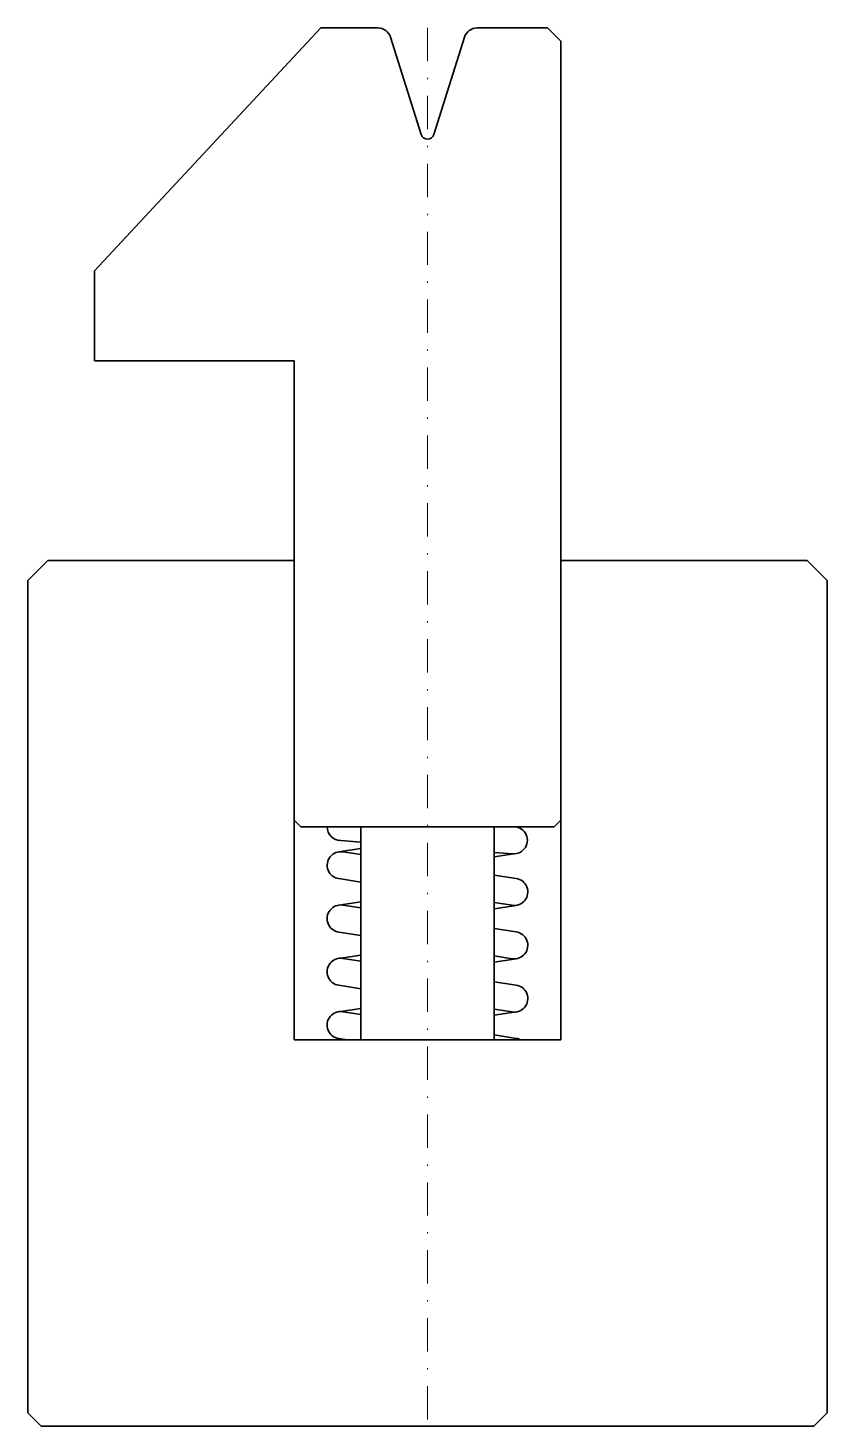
# Model space of a CAD drawing. Header units: millimetres. Extents: x -30 to 30, y -105 to 0.
import ezdxf

# ---------------------------------------------------------------- set-up
doc = ezdxf.new("R2010")
doc.units = ezdxf.units.MM
doc.header["$LTSCALE"] = 5
doc.linetypes.add('AUSGEZOGEN', pattern=[0])
doc.linetypes.add('DASHDOT', pattern=[1, 0.5, -0.25, 0, -0.25])
doc.layers.add('2', color=7, linetype='Continuous')

msp = doc.modelspace()

# ---------------------------------------------------------------- linework, layer by layer
at = {"layer": '2', "color": 7, "linetype": 'AUSGEZOGEN', "lineweight": 35}
for p, q in [((-25, -18.23), (-8, 0)), ((-8, 0), (-3.73, 0)), ((3.73, 0), (9, 0)), ((9, 0), (10, -1)), ((-2.78, -0.7), (-0.48, -8)), ((0.48, -8), (2.78, -0.7)), ((10, -1), (10, -76)), ((-25, -25), (-25, -18.23)), ((-10, -25), (-25, -25)), ((-10, -25), (-10, -76)), ((-30, -41.5), (-28.5, -40)), ((-28.5, -40), (-10, -40)), ((10, -40), (28.5, -40)), ((28.5, -40), (30, -41.5)), ((-30, -104), (-30, -41.5)), ((30, -41.5), (30, -104)), ((-9.5, -60), (-10, -59.5)), ((10, -59.5), (9.5, -60)), ((9.5, -60), (-9.5, -60)), ((-5, -60), (-5, -76)), ((5, -60), (5, -76)), ((-6.52, -61.02), (-5, -61.14)), ((5, -61.92), (6.4, -62.03)), ((10, -76), (-10, -76)), ((-30, -104), (-29, -105)), ((29, -105), (-29, -105)), ((30, -104), (29, -105))]:
    msp.add_line(p, q, dxfattribs=at)
at = {"layer": '2', "color": 7, "linetype": 'DASHDOT', "lineweight": 18}
msp.add_line((0, 0), (0, -105), dxfattribs=at)
at = {"layer": '2', "color": 7, "linetype": 'AUSGEZOGEN', "lineweight": 35}
for points in [[(-5, -62.08), (-6.35, -61.88, 1.010388), (-6.66, -63.89), (-5, -64.15)], [(5, -65.69), (6.35, -65.89, 1.010388), (6.66, -63.88), (5, -63.62)], [(-5, -66.09), (-6.35, -65.88, 1.010388), (-6.66, -67.9), (-5, -68.16)], [(5, -69.69), (6.35, -69.9, 1.010388), (6.66, -67.89), (5, -67.63)], [(-5, -70.09), (-6.35, -69.88, 1.010388), (-6.66, -71.9), (-5, -72.16)], [(5, -73.69), (6.35, -73.9, 1.010388), (6.66, -71.89), (5, -71.63)], [(-5, -74.09), (-6.35, -73.88, 1.010388), (-6.66, -75.9), (-6.02, -76)], [(7.01, -76, 0.089542), (6.66, -75.89), (5, -75.63)]]:
    msp.add_lwpolyline(points, format="xyb", dxfattribs=at)
for points in [[(-6.66, -61.88), (-6.66, -61.88), (-5, -61.63)], [(6.48, -62.03), (5, -62.24)], [(-6.66, -65.88), (-6.66, -65.88), (-5, -65.63)], [(6.66, -65.9), (5, -66.15)], [(-6.66, -69.88), (-6.66, -69.88), (-5, -69.63)], [(6.66, -69.9), (5, -70.15)], [(-6.66, -73.88), (-6.66, -73.88), (-5, -73.63)], [(6.66, -73.9), (5, -74.15)]]:
    msp.add_lwpolyline(points, dxfattribs=at)
for centre, radius, start, end in [((-3.73, -1), 1, 17.5, 90), ((3.73, -1), 1, 90, 162.5), ((0, -7.85), 0.5, 197.5, 342.5), ((-6.52, -60), 1.02, 180, 270), ((6.48, -61.01), 1.02, 265.2364, 94.7719)]:
    msp.add_arc(centre, radius, start, end, dxfattribs=at)

doc.saveas('drawing.dxf')
